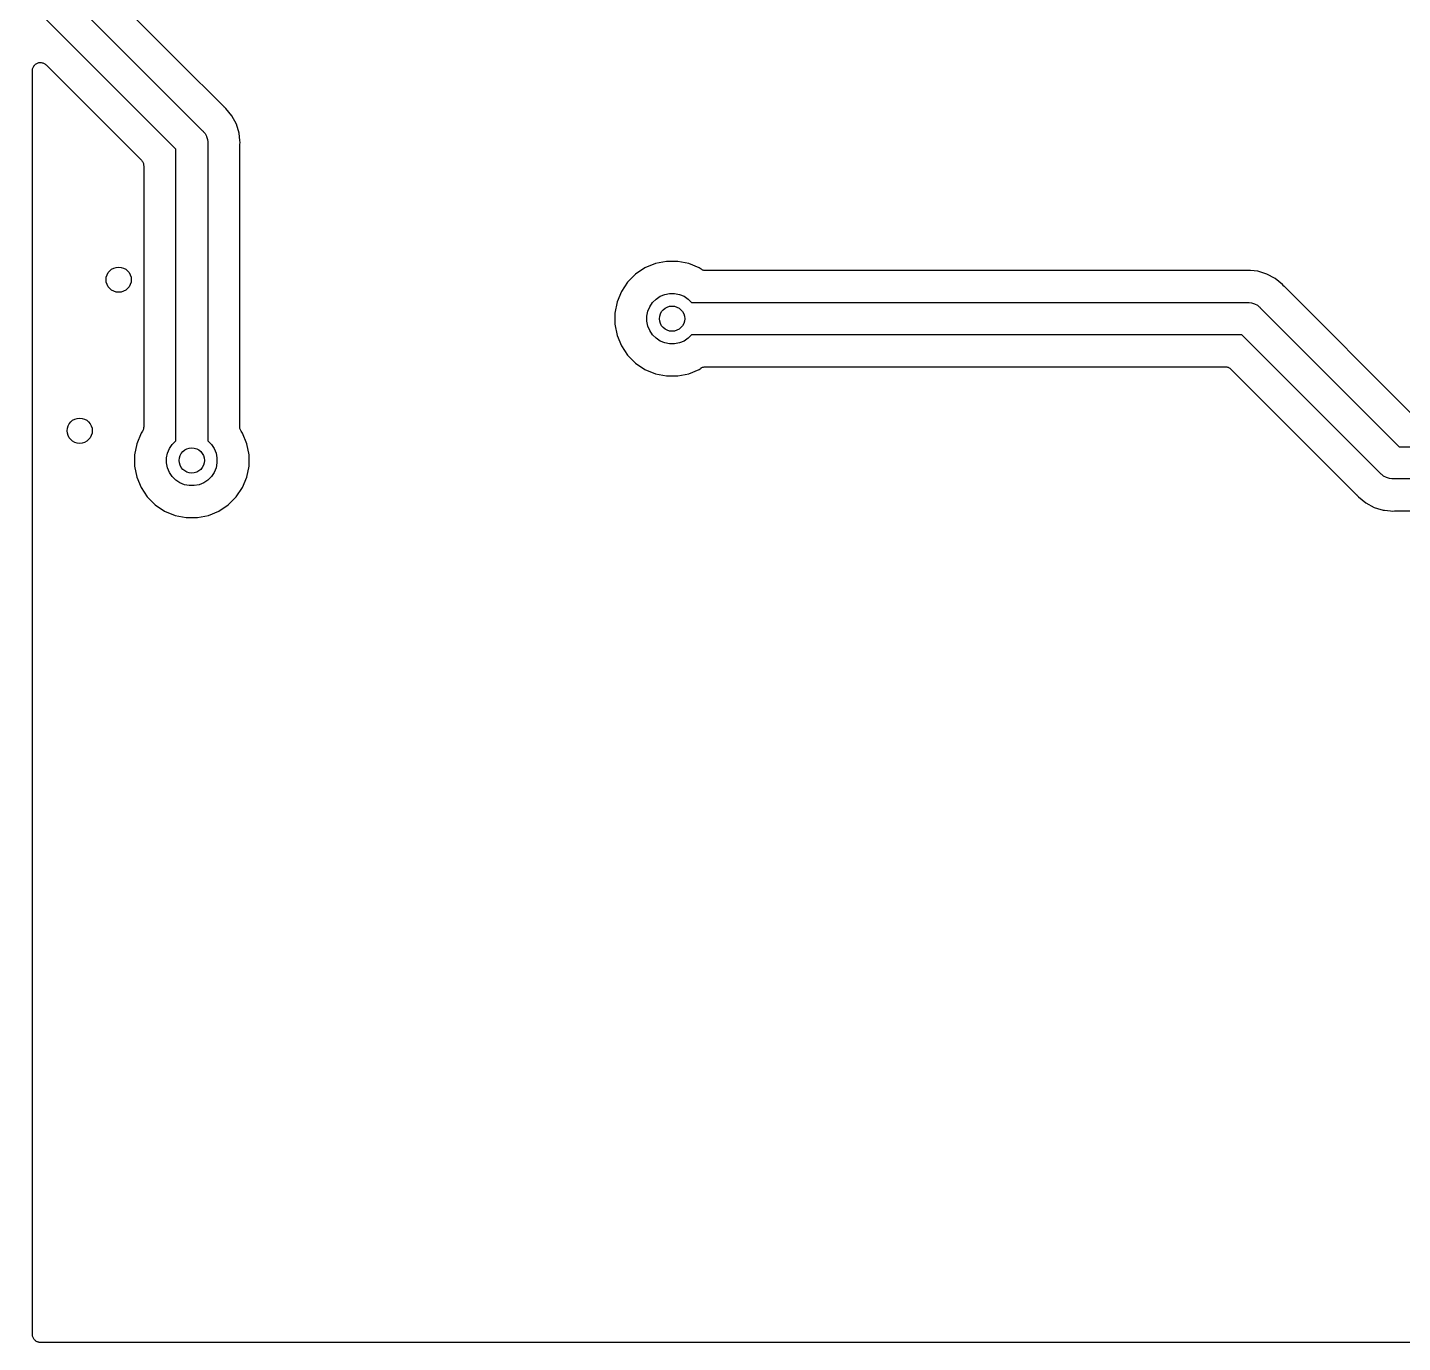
# Model space of a CAD drawing. Extents: x 0.71 to 5.18, y -2.28 to -0.62.
# Drawn here: x 0.717 to 1.576, y -2.28 to -1.458 of the extents above; entities that cross this region are included whole.
import ezdxf

# ---------------------------------------------------------------- set-up
doc = ezdxf.new("R2010")
doc.units = 0
doc.header["$MEASUREMENT"] = 0
doc.layers.add('BLACK', color=7, linetype='CONTINUOUS')

msp = doc.modelspace()

# ---------------------------------------------------------------- linework, layer by layer
at = {"layer": 'BLACK', "linetype": 'CONTINUOUS'}
for p, q in [((0.811946, -1.47952), (0.755586, -1.42316)), ((0.734122, -1.42998), (0.826724, -1.52258)), ((0.81, -1.53414), (0.717398, -1.44154)), ((0.7205, -1.48493), (0.720554, -1.48445)), ((0.7205, -1.48494), (0.7205, -1.48493)), ((0.7205, -1.48495), (0.7205, -1.48494)), ((0.7205, -1.48495), (0.7205, -1.48495)), ((0.7205, -1.485), (0.7205, -1.48495)), ((0.7205, -2.2745), (0.7205, -1.485)), ((0.720554, -1.48445), (0.720606, -1.48397)), ((0.720606, -1.48397), (0.720608, -1.48397)), ((0.720608, -1.48397), (0.720609, -1.48396)), ((0.720609, -1.48396), (0.720755, -1.4835)), ((0.720755, -1.4835), (0.720897, -1.48304)), ((0.720897, -1.48304), (0.720902, -1.48304)), ((0.720902, -1.48304), (0.720904, -1.48303)), ((0.720904, -1.48303), (0.721135, -1.48261)), ((0.721135, -1.48261), (0.721365, -1.48219)), ((0.721365, -1.48219), (0.72137, -1.48218)), ((0.72137, -1.48218), (0.721374, -1.48217)), ((0.721374, -1.48217), (0.72168, -1.48181)), ((0.72168, -1.48181), (0.721989, -1.48144)), ((0.721989, -1.48144), (0.721996, -1.48143)), ((0.721996, -1.48143), (0.722002, -1.48143)), ((0.722002, -1.48143), (0.722373, -1.48113)), ((0.722373, -1.48113), (0.722748, -1.48082)), ((0.722748, -1.48082), (0.722755, -1.48082)), ((0.722755, -1.48082), (0.722762, -1.48081)), ((0.722762, -1.48081), (0.723187, -1.48059)), ((0.723187, -1.48059), (0.723611, -1.48037)), ((0.723611, -1.48037), (0.723619, -1.48037)), ((0.723619, -1.48037), (0.723627, -1.48036)), ((0.723627, -1.48036), (0.724087, -1.48023)), ((0.724087, -1.48023), (0.724546, -1.48009)), ((0.724546, -1.48009), (0.724555, -1.48009)), ((0.724555, -1.48009), (0.724563, -1.48009)), ((0.724563, -1.48009), (0.725042, -1.48004)), ((0.725042, -1.48004), (0.725517, -1.48)), ((0.725517, -1.48), (0.725526, -1.48)), ((0.725526, -1.48), (0.725535, -1.48)), ((0.725535, -1.48), (0.726011, -1.48005)), ((0.726011, -1.48005), (0.726488, -1.4801)), ((0.726488, -1.4801), (0.726497, -1.4801)), ((0.726497, -1.4801), (0.726505, -1.4801)), ((0.726505, -1.4801), (0.726967, -1.48024)), ((0.726967, -1.48024), (0.727421, -1.48038)), ((0.727421, -1.48038), (0.727429, -1.48039)), ((0.727429, -1.48039), (0.727438, -1.48039)), ((0.727438, -1.48039), (0.727865, -1.48062)), ((0.727865, -1.48062), (0.728281, -1.48084)), ((0.728281, -1.48084), (0.728288, -1.48085)), ((0.728288, -1.48085), (0.728296, -1.48085)), ((0.728296, -1.48085), (0.728663, -1.48116)), ((0.728663, -1.48116), (0.729036, -1.48146)), ((0.729036, -1.48146), (0.788536, -1.54096)), ((0.811949, -1.47952), (0.811946, -1.47952)), ((0.839997, -1.50757), (0.811949, -1.47952)), ((0.84016, -1.5077), (0.839997, -1.50757)), ((0.840307, -1.50786), (0.84016, -1.5077)), ((0.840361, -1.5079), (0.840307, -1.50786)), ((0.841316, -1.50868), (0.840361, -1.5079)), ((0.845065, -1.51325), (0.841316, -1.50868)), ((0.847851, -1.51846), (0.845065, -1.51325)), ((0.849566, -1.52412), (0.847851, -1.51846)), ((0.826724, -1.52258), (0.827105, -1.52289)), ((0.827105, -1.52289), (0.827418, -1.52328)), ((0.827418, -1.52328), (0.827418, -1.52328)), ((0.827418, -1.52328), (0.828355, -1.52442)), ((0.828355, -1.52442), (0.829181, -1.52596)), ((0.829181, -1.52596), (0.829283, -1.52615)), ((0.829283, -1.52615), (0.829855, -1.52804)), ((0.829855, -1.52804), (0.83, -1.52951)), ((0.850024, -1.52877), (0.849566, -1.52412)), ((0.81, -1.71629), (0.81, -1.53414)), ((0.83, -1.52951), (0.83, -1.52951)), ((0.83, -1.52951), (0.830048, -1.53)), ((0.830048, -1.53), (0.83, -1.53049)), ((0.83, -1.53049), (0.83, -1.71629)), ((0.85, -1.53165), (0.850024, -1.53144)), ((0.85, -1.53172), (0.85, -1.53165)), ((0.85, -1.70758), (0.85, -1.53172)), ((0.850145, -1.53), (0.850024, -1.52877)), ((0.850024, -1.52877), (0.850024, -1.52877)), ((0.850024, -1.53123), (0.850145, -1.53)), ((0.850024, -1.53144), (0.850024, -1.53123)), ((0.788536, -1.54096), (0.788547, -1.54097)), ((0.788547, -1.54097), (0.788548, -1.54097)), ((0.788548, -1.54097), (0.788548, -1.54097)), ((0.788548, -1.54097), (0.788585, -1.54101)), ((0.788585, -1.54101), (0.788874, -1.54137)), ((0.788874, -1.54137), (0.789165, -1.54173)), ((0.789165, -1.54173), (0.789177, -1.54175)), ((0.789177, -1.54175), (0.789193, -1.54177)), ((0.789193, -1.54177), (0.789407, -1.54219)), ((0.789407, -1.54219), (0.789623, -1.54259)), ((0.789623, -1.54259), (0.78963, -1.54262)), ((0.78963, -1.54262), (0.789642, -1.54264)), ((0.789642, -1.54264), (0.789772, -1.54309)), ((0.789772, -1.54309), (0.789905, -1.54353)), ((0.789905, -1.54353), (0.789907, -1.54355)), ((0.789907, -1.54355), (0.789915, -1.54358)), ((0.789915, -1.54358), (0.789955, -1.54404)), ((0.789955, -1.54404), (0.79, -1.5445)), ((0.79, -1.5445), (0.79, -1.61369)), ((1.10957, -1.60563), (1.10307, -1.60832)), ((1.11648, -1.60425), (1.10957, -1.60563)), ((1.12352, -1.60425), (1.11648, -1.60425)), ((1.13043, -1.60563), (1.12352, -1.60425)), ((1.13693, -1.60832), (1.13043, -1.60563)), ((0.79, -1.61369), (0.790085, -1.61411)), ((0.790085, -1.61411), (0.790085, -1.61721)), ((1.09721, -1.61223), (1.09223, -1.61721)), ((1.10307, -1.60832), (1.09721, -1.61223)), ((1.13819, -1.60916), (1.13693, -1.60832)), ((1.13859, -1.60937), (1.13819, -1.60916)), ((1.13899, -1.6096), (1.13859, -1.60937)), ((1.13902, -1.6096), (1.13899, -1.6096)), ((1.13905, -1.60962), (1.13902, -1.6096)), ((1.13948, -1.60975), (1.13905, -1.60962)), ((1.13992, -1.60989), (1.13948, -1.60975)), ((1.13995, -1.60989), (1.13992, -1.60989)), ((1.13998, -1.6099), (1.13995, -1.60989)), ((1.14044, -1.60995), (1.13998, -1.6099)), ((1.14089, -1.61), (1.14044, -1.60995)), ((1.14095, -1.61), (1.14089, -1.61)), ((1.14096, -1.61), (1.14095, -1.61)), ((1.14095, -1.61), (1.14095, -1.61)), ((1.14095, -1.61), (1.14095, -1.61)), ((1.47828, -1.61), (1.14096, -1.61)), ((1.47849, -1.60998), (1.47828, -1.61)), ((1.4787, -1.60998), (1.47849, -1.60998)), ((1.47877, -1.60998), (1.4787, -1.60998)), ((1.48, -1.60985), (1.47877, -1.60998)), ((1.48123, -1.60998), (1.48, -1.60985)), ((1.48588, -1.61043), (1.48123, -1.60998)), ((1.48123, -1.60998), (1.48123, -1.60998)), ((1.49154, -1.61215), (1.48588, -1.61043)), ((1.49675, -1.61494), (1.49154, -1.61215)), ((0.790085, -1.61721), (0.79, -1.61764)), ((0.79, -1.61764), (0.79, -1.70758)), ((1.08832, -1.62307), (1.08563, -1.62957)), ((1.09223, -1.61721), (1.08832, -1.62307)), ((1.50132, -1.61868), (1.49675, -1.61494)), ((1.5021, -1.61964), (1.50132, -1.61868)), ((1.50225, -1.61979), (1.5021, -1.61964)), ((1.50238, -1.61995), (1.50225, -1.61979)), ((1.50243, -1.62), (1.50238, -1.61995)), ((1.58096, -1.69854), (1.50243, -1.62)), ((1.08563, -1.62957), (1.08425, -1.63648)), ((1.10604, -1.63254), (1.10777, -1.62996)), ((1.10777, -1.62996), (1.10996, -1.62777)), ((1.10996, -1.62777), (1.11254, -1.62604)), ((1.11254, -1.62604), (1.11541, -1.62486)), ((1.11541, -1.62486), (1.11845, -1.62425)), ((1.11845, -1.62425), (1.12155, -1.62425)), ((1.12155, -1.62425), (1.12459, -1.62486)), ((1.12459, -1.62486), (1.12746, -1.62604)), ((1.12746, -1.62604), (1.13004, -1.62777)), ((1.13004, -1.62777), (1.13223, -1.62996)), ((1.13223, -1.62996), (1.13226, -1.63)), ((1.13226, -1.63), (1.47951, -1.63)), ((1.47951, -1.63), (1.48, -1.62995)), ((1.48, -1.62995), (1.48049, -1.63)), ((1.48049, -1.63), (1.48049, -1.63)), ((1.48049, -1.63), (1.48196, -1.63014)), ((1.48196, -1.63014), (1.48385, -1.63072)), ((1.48385, -1.63072), (1.48558, -1.63165)), ((1.48558, -1.63165), (1.48611, -1.63208)), ((1.08425, -1.63648), (1.08425, -1.64352)), ((1.10425, -1.63845), (1.10486, -1.63541)), ((1.10425, -1.64155), (1.10425, -1.63845)), ((1.10486, -1.63541), (1.10604, -1.63254)), ((1.48611, -1.63208), (1.48672, -1.63258)), ((1.48672, -1.63258), (1.48672, -1.63258)), ((1.48672, -1.63258), (1.48711, -1.63289)), ((1.48711, -1.63289), (1.48742, -1.63328)), ((1.48742, -1.63328), (1.57414, -1.72)), ((1.08425, -1.64352), (1.08563, -1.65043)), ((1.10486, -1.64459), (1.10425, -1.64155)), ((1.10604, -1.64746), (1.10486, -1.64459)), ((1.10777, -1.65004), (1.10604, -1.64746)), ((1.08563, -1.65043), (1.08832, -1.65693)), ((1.08832, -1.65693), (1.09223, -1.66279)), ((1.10996, -1.65223), (1.10777, -1.65004)), ((1.11254, -1.65396), (1.10996, -1.65223)), ((1.11541, -1.65514), (1.11254, -1.65396)), ((1.11845, -1.65575), (1.11541, -1.65514)), ((1.12155, -1.65575), (1.11845, -1.65575)), ((1.12459, -1.65514), (1.12155, -1.65575)), ((1.12746, -1.65396), (1.12459, -1.65514)), ((1.13004, -1.65223), (1.12746, -1.65396)), ((1.13223, -1.65004), (1.13004, -1.65223)), ((1.13226, -1.65), (1.13223, -1.65004)), ((1.47586, -1.65), (1.13226, -1.65)), ((1.56258, -1.73672), (1.47586, -1.65)), ((1.09223, -1.66279), (1.09721, -1.66777)), ((1.09721, -1.66777), (1.10307, -1.67168)), ((1.10307, -1.67168), (1.10957, -1.67437)), ((1.10957, -1.67437), (1.11648, -1.67575)), ((1.12352, -1.67575), (1.13043, -1.67437)), ((1.13043, -1.67437), (1.13693, -1.67168)), ((1.13693, -1.67168), (1.13819, -1.67084)), ((1.13819, -1.67084), (1.1382, -1.67084)), ((1.1382, -1.67084), (1.13824, -1.6708)), ((1.1382, -1.67084), (1.1382, -1.67084)), ((1.1382, -1.67084), (1.1382, -1.67084)), ((1.13824, -1.6708), (1.13865, -1.67059)), ((1.13865, -1.67059), (1.13906, -1.67038)), ((1.13906, -1.67038), (1.13909, -1.67037)), ((1.13909, -1.67037), (1.13911, -1.67036)), ((1.13911, -1.67036), (1.13955, -1.67023)), ((1.13955, -1.67023), (1.13999, -1.6701)), ((1.13999, -1.6701), (1.14002, -1.67009)), ((1.14002, -1.67009), (1.14005, -1.67008)), ((1.14005, -1.67008), (1.14051, -1.67004)), ((1.14051, -1.67004), (1.14096, -1.67)), ((1.14096, -1.67), (1.4655, -1.67)), ((1.4655, -1.67), (1.46552, -1.67)), ((1.46552, -1.67), (1.46552, -1.67)), ((1.46552, -1.67), (1.46552, -1.67)), ((1.46552, -1.67), (1.46557, -1.67)), ((1.46557, -1.67), (1.46603, -1.67005)), ((1.46603, -1.67005), (1.46649, -1.6701)), ((1.46649, -1.6701), (1.46652, -1.67011)), ((1.46652, -1.67011), (1.46654, -1.67011)), ((1.46654, -1.67011), (1.46698, -1.67025)), ((1.46698, -1.67025), (1.46742, -1.67038)), ((1.46742, -1.67038), (1.46745, -1.6704)), ((1.46745, -1.6704), (1.46747, -1.6704)), ((1.46747, -1.6704), (1.46788, -1.67063)), ((1.46788, -1.67063), (1.46828, -1.67085)), ((1.46828, -1.67085), (1.4683, -1.67086)), ((1.4683, -1.67086), (1.46833, -1.67087)), ((1.46833, -1.67087), (1.46868, -1.67117)), ((1.46868, -1.67117), (1.46904, -1.67146)), ((1.46904, -1.67146), (1.54757, -1.75)), ((1.11648, -1.67575), (1.12352, -1.67575)), ((0.789891, -1.70862), (0.789751, -1.70906)), ((0.789894, -1.70859), (0.789891, -1.70862)), ((0.789902, -1.70856), (0.789894, -1.70859)), ((0.789948, -1.70811), (0.789902, -1.70856)), ((0.79, -1.70765), (0.789948, -1.70811)), ((0.79, -1.70758), (0.79, -1.70759)), ((0.79, -1.70759), (0.79, -1.70759)), ((0.79, -1.70759), (0.79, -1.70759)), ((0.79, -1.70759), (0.79, -1.70765)), ((0.850045, -1.70804), (0.85, -1.70758)), ((0.850085, -1.7085), (0.850045, -1.70804)), ((0.850092, -1.70852), (0.850085, -1.7085)), ((0.850095, -1.70855), (0.850092, -1.70852)), ((0.850228, -1.70899), (0.850095, -1.70855)), ((0.850356, -1.70943), (0.850228, -1.70899)), ((0.788321, -1.71161), (0.785626, -1.71812)), ((0.789157, -1.71036), (0.788321, -1.71161)), ((0.789374, -1.70995), (0.789157, -1.71036)), ((0.789596, -1.70955), (0.789374, -1.70995)), ((0.789604, -1.70952), (0.789596, -1.70955)), ((0.789618, -1.7095), (0.789604, -1.70952)), ((0.789751, -1.70906), (0.789618, -1.7095)), ((0.807768, -1.7185), (0.809961, -1.71631)), ((0.809961, -1.71631), (0.81, -1.71629)), ((0.83, -1.71629), (0.830039, -1.71631)), ((0.830039, -1.71631), (0.832232, -1.7185)), ((0.850369, -1.70946), (0.850356, -1.70943)), ((0.850377, -1.70949), (0.850369, -1.70946)), ((0.850593, -1.70989), (0.850377, -1.70949)), ((0.850804, -1.7103), (0.850593, -1.70989)), ((0.850835, -1.71035), (0.850804, -1.7103)), ((0.850836, -1.71035), (0.850835, -1.71035)), ((0.850835, -1.71035), (0.850835, -1.71035)), ((0.850843, -1.71036), (0.850836, -1.71035)), ((0.851679, -1.71161), (0.850843, -1.71036)), ((0.854374, -1.71812), (0.851679, -1.71161)), ((0.785626, -1.71812), (0.784252, -1.72502)), ((0.784252, -1.72502), (0.784252, -1.73206)), ((0.804252, -1.72699), (0.804857, -1.72395)), ((0.804857, -1.72395), (0.806044, -1.72108)), ((0.806044, -1.72108), (0.807768, -1.7185)), ((0.832232, -1.7185), (0.833956, -1.72108)), ((0.833956, -1.72108), (0.835143, -1.72395)), ((0.835143, -1.72395), (0.835748, -1.72699)), ((0.855748, -1.72502), (0.854374, -1.71812)), ((0.855748, -1.73206), (0.855748, -1.72502)), ((1.57414, -1.72), (2.12586, -1.72)), ((0.784252, -1.73206), (0.785626, -1.73897)), ((0.804252, -1.73009), (0.804252, -1.72699)), ((0.804857, -1.73314), (0.804252, -1.73009)), ((0.806044, -1.736), (0.804857, -1.73314)), ((0.835143, -1.73314), (0.833956, -1.736)), ((0.835748, -1.73009), (0.835143, -1.73314)), ((0.835748, -1.72699), (0.835748, -1.73009)), ((0.854374, -1.73897), (0.855748, -1.73206)), ((0.785626, -1.73897), (0.78832, -1.74548)), ((0.807768, -1.73858), (0.806044, -1.736)), ((0.809961, -1.74078), (0.807768, -1.73858)), ((0.812541, -1.7425), (0.809961, -1.74078)), ((0.815406, -1.74369), (0.812541, -1.7425)), ((0.827459, -1.7425), (0.824594, -1.74369)), ((0.830039, -1.74078), (0.827459, -1.7425)), ((0.832232, -1.73858), (0.830039, -1.74078)), ((0.833956, -1.736), (0.832232, -1.73858)), ((0.851679, -1.74548), (0.854374, -1.73897)), ((1.56289, -1.73711), (1.56258, -1.73672)), ((1.56328, -1.73742), (1.56289, -1.73711)), ((1.56413, -1.73812), (1.56328, -1.73742)), ((1.56328, -1.73742), (1.56328, -1.73742)), ((1.56442, -1.73835), (1.56413, -1.73812)), ((1.56615, -1.73928), (1.56442, -1.73835)), ((1.56804, -1.73986), (1.56615, -1.73928)), ((1.56951, -1.74), (1.56804, -1.73986)), ((1.57, -1.74005), (1.56951, -1.74)), ((1.56951, -1.74), (1.56951, -1.74)), ((1.57049, -1.74), (1.57, -1.74005)), ((2.10586, -1.74), (1.57049, -1.74)), ((0.78832, -1.74548), (0.792233, -1.75133)), ((0.792233, -1.75133), (0.797212, -1.75631)), ((0.818449, -1.74429), (0.815406, -1.74369)), ((0.821551, -1.74429), (0.818449, -1.74429)), ((0.824594, -1.74369), (0.821551, -1.74429)), ((0.842788, -1.75631), (0.847767, -1.75133)), ((0.847767, -1.75133), (0.851679, -1.74548)), ((1.54757, -1.75), (1.54762, -1.75005)), ((1.54762, -1.75005), (1.54775, -1.75021)), ((1.54775, -1.75021), (1.5479, -1.75036)), ((1.5479, -1.75036), (1.54868, -1.75132)), ((1.54868, -1.75132), (1.55325, -1.75506)), ((0.797212, -1.75631), (0.803067, -1.76022)), ((0.803067, -1.76022), (0.809573, -1.76292)), ((0.830427, -1.76292), (0.836933, -1.76022)), ((0.836933, -1.76022), (0.842788, -1.75631)), ((1.55325, -1.75506), (1.55846, -1.75785)), ((1.55846, -1.75785), (1.56059, -1.75849)), ((1.56059, -1.75849), (1.56412, -1.75957)), ((1.56412, -1.75957), (1.56494, -1.75965)), ((1.56494, -1.75965), (1.56494, -1.75965)), ((1.56494, -1.75965), (1.56877, -1.76002)), ((1.56877, -1.76002), (1.56877, -1.76002)), ((1.56877, -1.76002), (1.57, -1.76015)), ((1.57, -1.76015), (1.57123, -1.76002)), ((1.57123, -1.76002), (1.5713, -1.76002)), ((1.5713, -1.76002), (1.57151, -1.76002)), ((1.57151, -1.76002), (1.57172, -1.76)), ((1.57172, -1.76), (2.05945, -1.76)), ((0.809573, -1.76292), (0.816479, -1.76429)), ((0.816479, -1.76429), (0.823521, -1.76429)), ((0.823521, -1.76429), (0.830427, -1.76292)), ((0.720546, -2.27497), (0.7205, -2.2745)), ((0.720589, -2.27544), (0.720546, -2.27497)), ((0.720594, -2.27545), (0.720589, -2.27544)), ((0.720595, -2.27547), (0.720594, -2.27545)), ((0.720732, -2.27592), (0.720595, -2.27547)), ((0.720864, -2.27637), (0.720732, -2.27592)), ((0.720872, -2.27639), (0.720864, -2.27637)), ((0.720877, -2.27641), (0.720872, -2.27639)), ((0.721098, -2.27682), (0.720877, -2.27641)), ((0.721316, -2.27724), (0.721098, -2.27682)), ((0.721327, -2.27725), (0.721316, -2.27724)), ((0.721335, -2.27727), (0.721327, -2.27725)), ((0.721633, -2.27763), (0.721335, -2.27727)), ((0.721928, -2.278), (0.721633, -2.27763)), ((0.721941, -2.27801), (0.721928, -2.278)), ((0.721952, -2.27802), (0.721941, -2.27801)), ((0.722315, -2.27832), (0.721952, -2.27802)), ((0.722675, -2.27863), (0.722315, -2.27832)), ((0.722691, -2.27863), (0.722675, -2.27863)), ((0.722704, -2.27865), (0.722691, -2.27863)), ((0.723119, -2.27887), (0.722704, -2.27865)), ((0.72353, -2.2791), (0.723119, -2.27887)), ((0.723547, -2.2791), (0.72353, -2.2791)), ((0.723562, -2.27911), (0.723547, -2.2791)), ((0.724012, -2.27925), (0.723562, -2.27911)), ((0.72446, -2.27939), (0.724012, -2.27925)), ((0.724478, -2.27939), (0.72446, -2.27939)), ((0.724495, -2.2794), (0.724478, -2.27939)), ((0.724961, -2.27945), (0.724495, -2.2794)), ((0.72543, -2.2795), (0.724961, -2.27945)), ((0.725464, -2.2795), (0.72543, -2.2795)), ((0.725465, -2.2795), (0.725464, -2.2795)), ((0.725466, -2.2795), (0.725465, -2.2795)), ((0.7255, -2.2795), (0.725466, -2.2795)), ((3.39218, -2.2795), (0.7255, -2.2795))]:
    msp.add_line(p, q, dxfattribs=at)
at = {"layer": 'BLACK'}
for centre in [(0.774337, -1.61566), (1.12, -1.64), (0.75, -1.71), (0.82, -1.72854)]:
    msp.add_circle(centre, 0.007874, dxfattribs=at)

doc.saveas('drawing.dxf')
